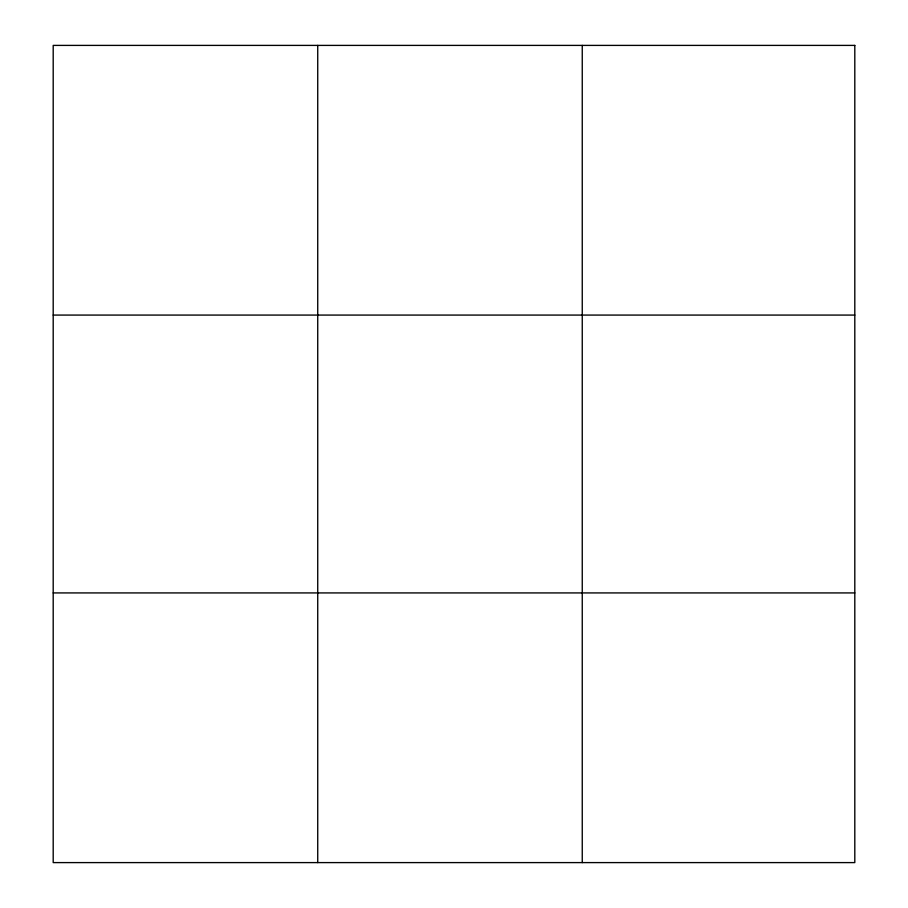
<?xml version="1.0" encoding="UTF-8"?>
<svg xmlns="http://www.w3.org/2000/svg" width="908" height="908" viewBox="0 0 908 908"><rect width="100%" height="100%" fill="white"/><g stroke="black" fill="none" stroke-linecap="round" stroke-linejoin="round"><path stroke-width="1.36" d="M317.732 45.4L317.732 862.6M582.255 45.4L582.255 862.6M53.197 315.076L854.803 315.076M53.197 592.924L854.803 592.924M854.803 45.4L854.803 862.6L53.197 862.6L53.197 45.4L854.803 45.4"/></g></svg>
